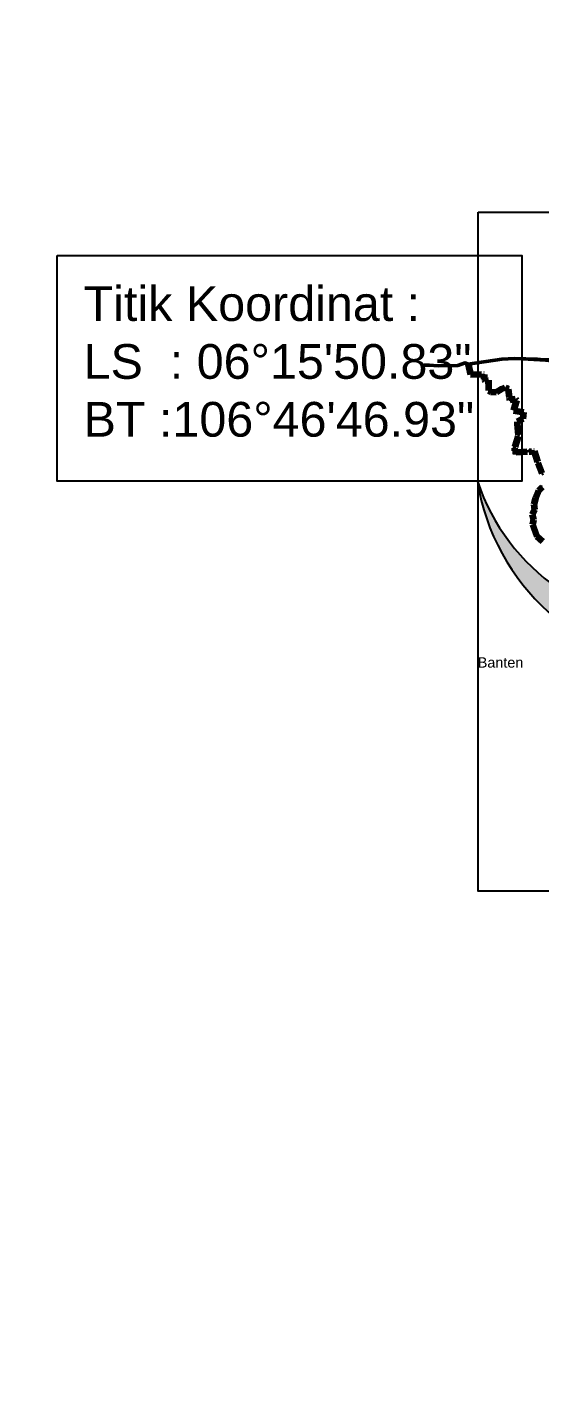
# Model space of a CAD drawing. Header units: millimetres. Extents: x 732789 to 734367, y 13383 to 14017.
# Drawn here: x 733123.9 to 733152.6, y 13718.7 to 13794.3 of the extents above; entities that cross this region are included whole.
import ezdxf

# ---------------------------------------------------------------- set-up
doc = ezdxf.new("R2010")
doc.units = ezdxf.units.MM
doc.linetypes.add('HIDDEN', pattern=[0.375, 0.25, -0.125])
doc.linetypes.add('PHANTOM2', pattern=[1.25, 0.625, -0.125, 0.125, -0.125, 0.125, -0.125])
doc.layers.add('Batas Wilayah', color=7, linetype='PHANTOM2')
doc.layers.add('Bbatas Provinsi', color=7, linetype='PHANTOM2')
doc.styles.get("Standard").update_dxf_attribs({"font": 'arial.ttf'})
picture_1 = doc.add_image_def('image1.png', size_in_pixel=(591, 835))

msp = doc.modelspace()

# ---------------------------------------------------------------- hatches: boundary and pattern name
at = {"true_color": 0x939598, "transparency": 33554643}
h = msp.add_hatch(color=252, dxfattribs=at)
h.dxf.hatch_style = 1
h.set_gradient(color1=(147, 149, 152), color2=(0, 0, 255), rotation=236)
h.paths.add_polyline_path([(733160.733, 13762.711), (733160.733, 13760.844, -0.332335), (733149.074, 13768.914, 0.357219), (733160.733, 13758.496), (733160.733, 13756.629), (733164.747, 13759.67)])

# ---------------------------------------------------------------- linework, layer by layer
msp.add_lwpolyline([(733149.121, 13783.948), (733178.782, 13783.948), (733178.782, 13746), (733149.121, 13746)], close=True)
at = {"color": 5}
msp.add_lwpolyline([(733125.558, 13781.528), (733151.57, 13781.528), (733151.57, 13768.914), (733125.558, 13768.914)], close=True, dxfattribs=at)
at = {"color": 18, "linetype": 'HIDDEN', "ltscale": 2000, "true_color": 0x000000}
for points in [[(733152.75, 13769.254), (733152.298, 13770.208), (733152.288, 13770.584), (733151.996, 13770.66), (733151.648, 13770.49), (733151.101, 13770.434), (733151.111, 13770.81), (733151.299, 13771.234), (733151.422, 13771.553), (733151.318, 13771.99), (733151.402, 13772.31), (733151.76, 13772.489), (733151.6, 13772.753), (733151.289, 13772.734), (733151.129, 13772.912), (733151.223, 13773.458), (733150.903, 13773.392), (733150.818, 13773.913), (733150.818, 13774.242), (733150.573, 13774.063), (733150.177, 13773.979), (733149.951, 13773.837), (733149.64, 13774.054), (733149.829, 13774.487), (733149.386, 13774.552), (733149.339, 13774.816), (733148.839, 13774.806), (733148.585, 13775.155), (733148.566, 13775.465), (733149.193, 13775.608), (733150.918, 13775.752), (733153.219, 13775.628)], [(733152.666, 13765.542), (733152.402, 13765.758), (733152.223, 13766.615), (733152.317, 13767.17), (733152.383, 13768.069), (733152.694, 13768.671)]]:
    msp.add_lwpolyline(points, dxfattribs=at)
msp.add_lwpolyline([(733150.918, 13775.752), (733438.267, 13775.752)])
for centre, radius, start, end in [((733161.264, 13770.824), 12.339, 188.903, 267.53384), ((733160.303, 13772.681), 11.844, 198.54449, 272.07829)]:
    msp.add_arc(centre, radius, start, end)
at = {"layer": 'Batas Wilayah', "color": 251, "linetype": 'ByBlock', "lineweight": 50, "true_color": 0x636466}
msp.add_lwpolyline([(733153.396, 13775.623), (733152.42, 13775.729), (733151.153, 13775.781), (733150.44, 13775.729), (733148.566, 13775.465), (733148.384, 13775.525), (733147.989, 13775.389), (733146.882, 13775.369), (733146.383, 13775.408), (733146.105, 13775.408)], dxfattribs=at)
at = {"layer": 'Batas Wilayah'}
msp.add_lwpolyline([(733153.396, 13775.623), (733152.42, 13775.729), (733151.153, 13775.781), (733150.44, 13775.729), (733148.566, 13775.465), (733148.384, 13775.525), (733147.989, 13775.389), (733146.882, 13775.369), (733146.383, 13775.408), (733146.105, 13775.408)], dxfattribs=at)
at = {"layer": 'Batas Wilayah', "color": 251, "lineweight": 100, "true_color": 0x636466, "transparency": 33554585}
for points in [[(733148.566, 13775.465), (733148.684, 13774.886), (733149.45, 13774.903), (733149.43, 13774.6), (733149.495, 13774.539), (733149.695, 13774.559), (733149.703, 13773.992), (733149.826, 13773.91), (733150.152, 13773.902), (733150.437, 13774.073), (733150.637, 13774.146), (733150.8, 13774.053), (733150.845, 13773.589), (733150.894, 13773.458), (733151.212, 13773.528), (733151.269, 13773.454), (733151.103, 13772.874), (733151.657, 13772.776), (733151.625, 13772.398), (733151.299, 13772.235), (733151.299, 13772.126), (733151.352, 13771.442), (733151.144, 13770.76), (733151.144, 13770.618), (733151.226, 13770.54), (733152.253, 13770.589), (733152.457, 13769.941), (733152.685, 13769.359)], [(733152.707, 13768.588), (733152.488, 13768.372), (733152.321, 13767.977), (733152.238, 13767.613), (733152.269, 13767.342), (733152.134, 13767.051), (733152.207, 13766.749), (733152.165, 13766.489), (733152.312, 13766.091), (733152.406, 13765.821), (733152.708, 13765.55)]]:
    msp.add_lwpolyline(points, dxfattribs=at)
at = {"layer": 'Bbatas Provinsi', "ltscale": 4000, "transparency": 33554687}
for points in [[(733148.566, 13775.465), (733148.684, 13774.886), (733149.45, 13774.903), (733149.43, 13774.6), (733149.495, 13774.539), (733149.695, 13774.559), (733149.703, 13773.992), (733149.826, 13773.91), (733150.152, 13773.902), (733150.437, 13774.073), (733150.637, 13774.146), (733150.8, 13774.053), (733150.845, 13773.589), (733150.894, 13773.458), (733151.212, 13773.528), (733151.269, 13773.454), (733151.103, 13772.874), (733151.657, 13772.776), (733151.625, 13772.398), (733151.299, 13772.235), (733151.299, 13772.126), (733151.352, 13771.442), (733151.144, 13770.76), (733151.144, 13770.618), (733151.226, 13770.54), (733152.253, 13770.589), (733152.457, 13769.941), (733152.685, 13769.359)], [(733152.707, 13768.588), (733152.488, 13768.372), (733152.321, 13767.977), (733152.238, 13767.613), (733152.269, 13767.342), (733152.134, 13767.051), (733152.207, 13766.749), (733152.165, 13766.489), (733152.312, 13766.091), (733152.406, 13765.821), (733152.708, 13765.55)]]:
    msp.add_lwpolyline(points, dxfattribs=at)

# ---------------------------------------------------------------- texts
at = {"color": 5, "insert": (733127.047, 13779.814), "char_height": 1.94005, "attachment_point": 1}
msp.add_mtext_dynamic_manual_height_columns('Titik Koordinat : \\PLS  : 06°15\'50.83"\\PBT :106°46\'46.93"', width=62.0817, gutter_width=9.7, heights=[0], dxfattribs=at)
at = {"layer": 'Batas Wilayah', "insert": (733149.096, 13759.071), "char_height": 0.5757, "attachment_point": 1}
msp.add_mtext_dynamic_manual_height_columns('Banten', width=4.747, gutter_width=2.879, heights=[0], dxfattribs=at)

# ---------------------------------------------------------------- pictures from other files: only their frames are drawn
image = msp.add_image(picture_1, insert=(733076.287, 13645.794), size_in_units=(210.206, 296.992))
image.dxf.flags = 7

doc.saveas('drawing.dxf')
